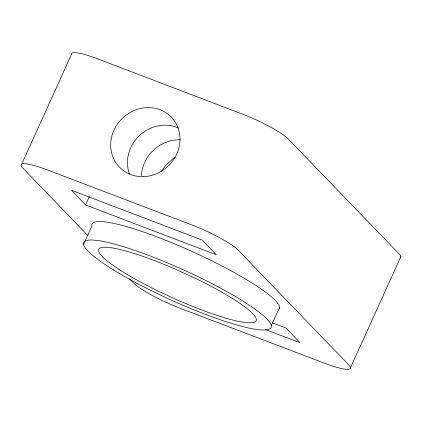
<?xml version="1.0" encoding="UTF-8"?>
<svg xmlns="http://www.w3.org/2000/svg" width="422" height="422" viewBox="0 0 422 422"><rect width="100%" height="100%" fill="white"/><g stroke="black" fill="none" stroke-linecap="round" stroke-linejoin="round"><path stroke-width="0.63" d="M21.1 165.482L71.46 54.459A41.156 6.509 24.4 0 1 97.63 58.853L241.078 113.576A41.156 6.509 24.4 0 1 288.263 138.975L399.233 254.002A41.156 6.509 24.4 0 1 400.009 258.032M85.539 204.971L71.576 190.317L202.259 240.102L216.228 254.751L85.539 204.971L89.353 196.568M83.556 244.433L91.949 225.928A102.889 16.273 24.4 0 1 187.315 249.355A102.889 16.273 24.4 0 1 279.512 309.025M271.288 325.605L279.68 307.105M350.54 367.594L400.9 256.571M175.294 157.448L173.067 158.756L166.178 165.071A33.507 23.843 -56.3 0 0 161.273 171.643M272.591 322.92L286.09 328.063L300.053 342.711L265.085 329.392M88.029 235.729L22.825 168.072A41.156 6.509 24.4 0 1 47.269 169.876L190.755 224.52A41.156 6.509 24.4 0 1 237.939 249.919L348.867 365.025A41.156 6.509 24.4 0 1 324.165 363.084L180.679 308.435A41.156 6.509 24.4 0 1 133.626 283.046L129.522 278.789M141.439 175.694A36.012 33.106 -43.6 0 1 180.194 139.851M129.517 174.138A36.012 33.106 -43.6 0 1 139.45 135.552A36.012 33.106 -43.6 0 1 178.532 128.04M194.774 278.051L174.26 268.672A86.426 13.668 24.4 0 0 107.299 261.033A86.426 13.668 24.4 0 0 239.854 321.648A86.426 13.668 24.4 0 0 194.774 278.051M143.775 176.602A36.012 33.106 -43.6 0 0 176.095 123.699A36.012 33.106 -43.6 0 0 116.129 126.03A36.012 33.106 -43.6 0 0 143.775 176.602M113.713 270.085A102.889 16.273 24.4 0 0 269.062 329.26A102.889 16.273 24.4 0 0 149.493 255.716A102.889 16.273 24.4 0 0 113.713 270.085"/></g></svg>
